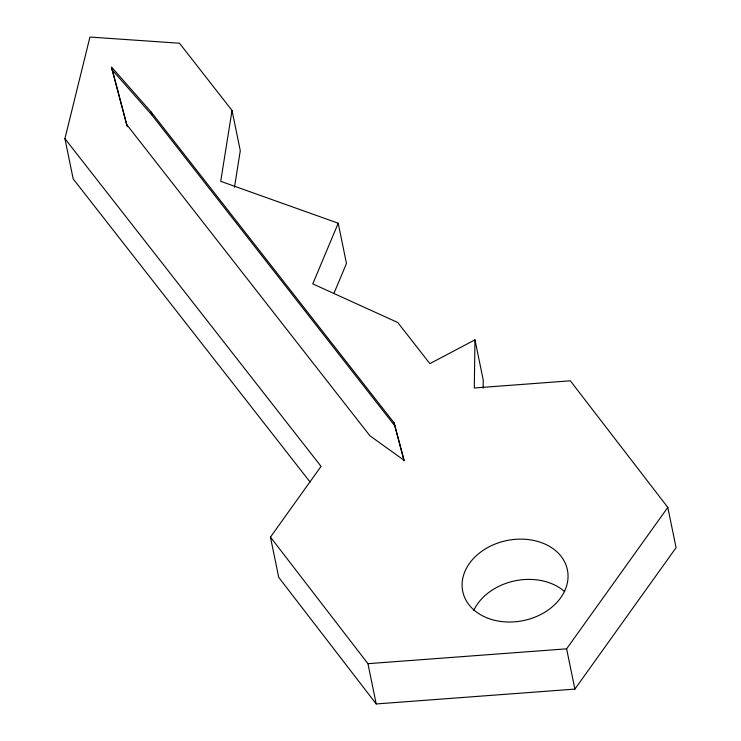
<?xml version="1.0" encoding="UTF-8"?>
<svg xmlns="http://www.w3.org/2000/svg" width="741" height="741" viewBox="0 0 741 741"><rect width="100%" height="100%" fill="white"/><g stroke="black" fill="none" stroke-linecap="round" stroke-linejoin="round"><path stroke-width="1.11" d="M232.026 110.455L220.725 181.313L338.211 223.217L312.767 283.886L397.741 322.483L429.891 363.618L474.972 339.841L474.305 387.988L570.329 380.809L667.808 507.4L676.079 547.664L574.886 689.102L376.206 703.95L278.727 577.359L270.456 537.095L321.057 466.376L64.921 138.65L89.93 37.05L179.489 43.228L232.026 110.455L240.288 150.719L234.462 187.297M483.132 388.136L483.243 380.114L474.972 339.841M333.978 293.288L346.473 263.49L338.211 223.217M574.886 689.102L566.615 648.829L667.808 507.4M270.456 537.095L367.944 663.677L566.615 648.829M126.906 124.849L369.907 435.773L404.095 460.3L394.184 422.963L151.192 112.048L111.576 67.088L127.295 126.72M111.771 68.033L112.15 69.904L151.766 114.855L394.768 425.779L404.086 460.911M310.108 482.067L73.192 178.924L64.921 138.65M112.15 69.904L126.896 125.442M394.184 422.963L394.768 425.779M367.944 663.677L376.206 703.95M151.192 112.048L151.766 114.855M473.777 610.389A53.435 40.875 -11.6 0 1 515.041 580.824A53.435 40.875 -11.6 0 1 564.661 591.624M488.356 618.402A53.435 40.875 -11.6 0 0 568.051 576.378A53.435 40.875 -11.6 0 0 488.791 546.969A53.435 40.875 -11.6 0 0 488.356 618.402"/></g></svg>
